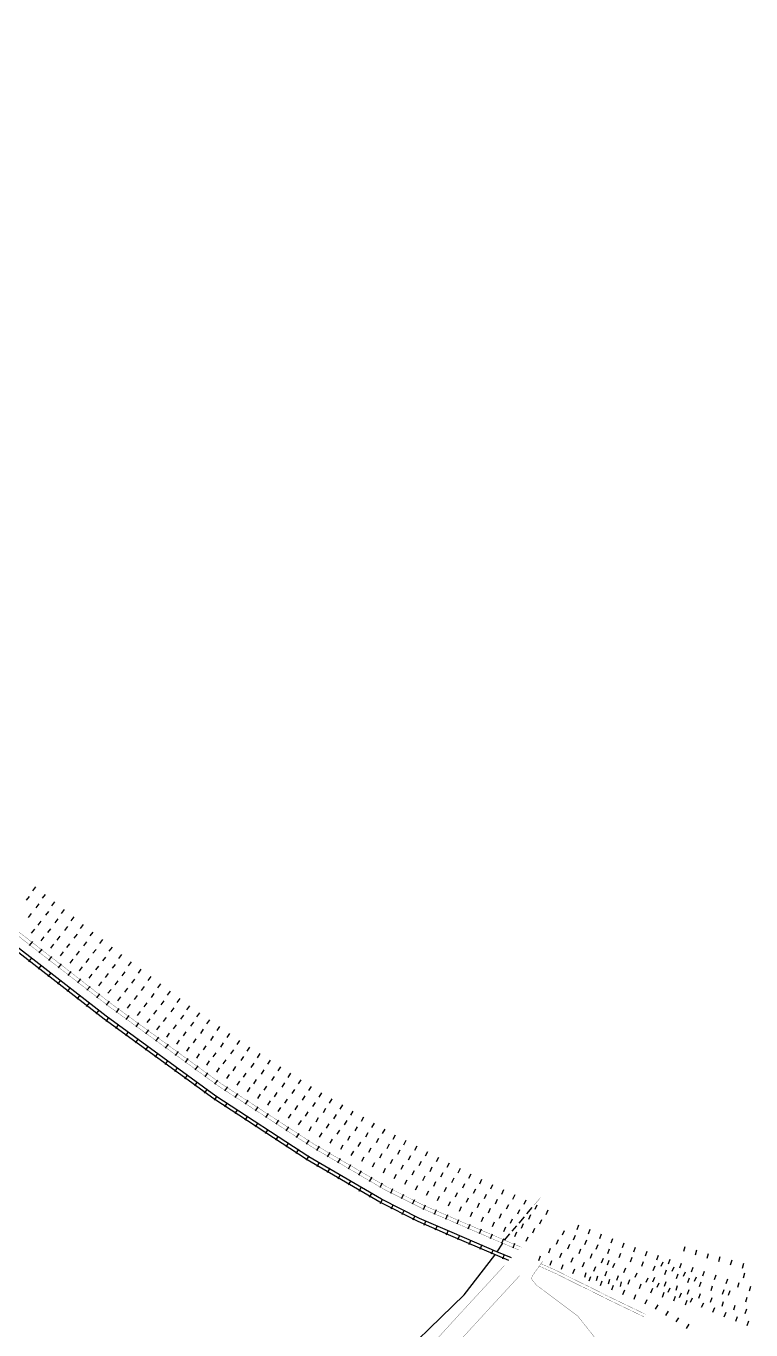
# Model space of a CAD drawing. Header units: metres. Extents: x 375792 to 378704, y 2469502 to 2471712.
# Drawn here: x 378405 to 378703, y 2470453 to 2470988 of the extents above; entities that cross this region are included whole.
import ezdxf

# ---------------------------------------------------------------- set-up
doc = ezdxf.new("R2010")
doc.units = ezdxf.units.M
doc.header["$MEASUREMENT"] = 0
doc.layers.add('DLSS', color=1, linetype='Continuous')

msp = doc.modelspace()

# ---------------------------------------------------------------- linework, layer by layer
at = {"layer": 'DLSS', "linetype": 'Continuous', "flags": 128}
for points, elevation in [([(377959.03, 2470986.89, 0.00000202, 0.00000202, 0), (377977.95, 2470972.44, 0.00000201, 0.00000201, 0), (378002.2, 2470953.49, 0.00000201, 0.00000201, 0), (378025.7, 2470934.93, 0.00000201, 0.00000201, 0), (378048.19, 2470917.22, 0.00000201, 0.00000201, 0), (378065.53, 2470903.5, 0.00000201, 0.00000201, 0), (378080.98, 2470891.2, 0.00000201, 0.00000201, 0), (378106.6, 2470871.1, 0.00000201, 0.00000201, 0), (378135.53, 2470848.31, 0.00000201, 0.00000201, 0), (378167.22, 2470823.37, 0.00000201, 0.00000201, 0), (378199.67, 2470797.59, 0.00000201, 0.00000201, 0), (378257.62, 2470751.9, 0.00000201, 0.00000201, 0), (378302.64, 2470716.45, 0.00000201, 0.00000201, 0), (378359.26, 2470671.98, 0.00000201, 0.00000201, 0), (378382.91, 2470653.27, 0.00000201, 0.00000201, 0), (378407.16, 2470634.22, 0.00000201, 0.00000201, 0), (378443.02, 2470605.95, 0.00000201, 0.00000201, 0), (378472.38, 2470583.85, 0.00000201, 0.00000201, 0), (378494.01, 2470568.93, 0.00000201, 0.00000201, 0), (378526.69, 2470548.07, 0.00000201, 0.00000201, 0), (378556.13, 2470531.28, 0.00000201, 0.00000201, 0), (378590.92, 2470513.31, 0.00000201, 0.00000201, 0), (378619.96, 2470499.89, 0.00000201, 0.00000201, 0), (378620.72, 2470499.57, 0.00000201, 0.00000201, 0)], 18.29), ([(377959.76, 2470988.14, 0.00000202, 0.00000202, 0), (377978.83, 2470973.57, 0.00000201, 0.00000201, 0), (378003.09, 2470954.62, 0.00000201, 0.00000201, 0), (378026.59, 2470936.05, 0.00000201, 0.00000201, 0), (378049.08, 2470918.34, 0.00000201, 0.00000201, 0), (378066.43, 2470904.62, 0.00000201, 0.00000201, 0), (378081.87, 2470892.32, 0.00000201, 0.00000201, 0), (378107.48, 2470872.23, 0.00000201, 0.00000201, 0), (378136.42, 2470849.44, 0.00000201, 0.00000201, 0), (378168.11, 2470824.49, 0.00000201, 0.00000201, 0), (378200.56, 2470798.71, 0.00000201, 0.00000201, 0), (378258.51, 2470753.03, 0.00000201, 0.00000201, 0), (378303.52, 2470717.57, 0.00000201, 0.00000201, 0), (378360.14, 2470673.11, 0.00000201, 0.00000201, 0), (378383.79, 2470654.39, 0.00000201, 0.00000201, 0), (378408.05, 2470635.35, 0.00000201, 0.00000201, 0), (378443.9, 2470607.09, 0.00000201, 0.00000201, 0), (378473.22, 2470585.01, 0.00000201, 0.00000201, 0), (378494.81, 2470570.13, 0.00000201, 0.00000201, 0), (378527.44, 2470549.3, 0.00000201, 0.00000201, 0), (378556.81, 2470532.55, 0.00000201, 0.00000201, 0), (378591.55, 2470514.59, 0.00000201, 0.00000201, 0), (378620.54, 2470501.2, 0.00000201, 0.00000201, 0), (378621.77, 2470500.68, 0.00000201, 0.00000201, 0)], 18.29), ([(377948.8, 2470970.39, 0.1, 0.1, 0), (377960.21, 2470961.37, 0.1, 0.1, 0), (378062.92, 2470880.6, 0.1, 0.1, 0), (378123.87, 2470832.67, 0.1, 0.1, 0), (378160.07, 2470804.09, 0.1, 0.1, 0), (378233.76, 2470745.88, 0.1, 0.1, 0), (378255.63, 2470728.73, 0.1, 0.1, 0), (378331.81, 2470669.36, 0.1, 0.1, 0), (378350.98, 2470654.35, 0.1, 0.1, 0), (378439.58, 2470585.55, 0.1, 0.1, 0), (378484.59, 2470552.83, 0.1, 0.1, 0), (378522.82, 2470527.91, 0.1, 0.1, 0), (378552.56, 2470510.45, 0.1, 0.1, 0), (378568.22, 2470502.6, 0.1, 0.1, 0), (378581.59, 2470496.81, 0.1, 0.1, 0), (378599.99, 2470488.9, 0.1, 0.1, 0), (378606.2, 2470486.28, 0.1, 0.1, 0), (378607.74, 2470485.66, 0.1, 0.1, 0)], 12.28), ([(377949.57, 2470971.62, 0.1, 0.1, 0), (377961.1, 2470962.5, 0.1, 0.1, 0), (378063.81, 2470881.73, 0.1, 0.1, 0), (378124.76, 2470833.8, 0.1, 0.1, 0), (378160.96, 2470805.22, 0.1, 0.1, 0), (378234.65, 2470747.01, 0.1, 0.1, 0), (378256.52, 2470729.86, 0.1, 0.1, 0), (378332.69, 2470670.49, 0.1, 0.1, 0), (378351.86, 2470655.49, 0.1, 0.1, 0), (378440.44, 2470586.7, 0.1, 0.1, 0), (378485.4, 2470554.01, 0.1, 0.1, 0), (378523.57, 2470529.13, 0.1, 0.1, 0), (378553.24, 2470511.72, 0.1, 0.1, 0), (378568.83, 2470503.9, 0.1, 0.1, 0), (378582.16, 2470498.13, 0.1, 0.1, 0), (378600.55, 2470490.22, 0.1, 0.1, 0), (378606.74, 2470487.61, 0.1, 0.1, 0), (378608.79, 2470486.78, 0.1, 0.1, 0)], 12.62), ([(378401.49, 2470632.79, 0.00000201, 0.00000201, 0), (378420.91, 2470617.44, 0.00000201, 0.00000201, 0), (378437.37, 2470604.23, 0.00000201, 0.00000201, 0), (378455.2, 2470590.73, 0.00000201, 0.00000201, 0), (378479.75, 2470572.96, 0.00000201, 0.00000201, 0), (378501.51, 2470558.48, 0.00000201, 0.00000201, 0), (378524.94, 2470543.67, 0.00000201, 0.00000201, 0), (378545.95, 2470531.65, 0.00000201, 0.00000201, 0), (378570.48, 2470518.43, 0.00000201, 0.00000201, 0), (378592.4, 2470507.42, 0.00000201, 0.00000201, 0), (378611.45, 2470498.61, 0.00000201, 0.00000201, 0), (378617.41, 2470496.02, 0.00000201, 0.00000201, 0)], 11.64), ([(378402.38, 2470633.92, 0.00000201, 0.00000201, 0), (378421.8, 2470618.57, 0.00000201, 0.00000201, 0), (378438.26, 2470605.36, 0.00000201, 0.00000201, 0), (378456.05, 2470591.88, 0.00000201, 0.00000201, 0), (378480.56, 2470574.14, 0.00000201, 0.00000201, 0), (378502.29, 2470559.69, 0.00000201, 0.00000201, 0), (378525.68, 2470544.9, 0.00000201, 0.00000201, 0), (378546.65, 2470532.9, 0.00000201, 0.00000201, 0), (378571.15, 2470519.71, 0.00000201, 0.00000201, 0), (378593.03, 2470508.71, 0.00000201, 0.00000201, 0), (378612.04, 2470499.92, 0.00000201, 0.00000201, 0), (378618.45, 2470497.13, 0.00000201, 0.00000201, 0)], 11.64), ([(378401.95, 2470627.76, 0.00000201, 0.00000201, 0), (378423.3, 2470610.97, 0.00000201, 0.00000201, 0), (378444.11, 2470594.89, 0.00000201, 0.00000201, 0), (378464.25, 2470579.71, 0.00000201, 0.00000201, 0), (378490.37, 2470561.29, 0.00000201, 0.00000201, 0), (378518.25, 2470543.67, 0.00000201, 0.00000201, 0), (378545.73, 2470527.78, 0.00000201, 0.00000201, 0), (378577.55, 2470511.15, 0.00000201, 0.00000201, 0), (378606.25, 2470497.36, 0.00000201, 0.00000201, 0), (378615.18, 2470493.63, 0.00000201, 0.00000201, 0)], 11.56), ([(378396.91, 2470624.38, 0.00000201, 0.00000201, 0), (378414.04, 2470611.04, 0.00000201, 0.00000201, 0), (378425.88, 2470601.78, 0.00000201, 0.00000201, 0), (378444.81, 2470586.92, 0.00000201, 0.00000201, 0), (378462.22, 2470574.01, 0.00000201, 0.00000201, 0), (378484.11, 2470558.69, 0.00000201, 0.00000201, 0), (378519.87, 2470535.69, 0.00000201, 0.00000201, 0), (378544.57, 2470521.49, 0.00000201, 0.00000201, 0), (378567.79, 2470509.21, 0.00000201, 0.00000201, 0), (378590.14, 2470498.46, 0.00000201, 0.00000201, 0), (378611.03, 2470489.19, 0.00000201, 0.00000201, 0)], 11.5), ([(378397.79, 2470625.51, 0.00000201, 0.00000201, 0), (378414.92, 2470612.17, 0.00000201, 0.00000201, 0), (378426.77, 2470602.91, 0.00000201, 0.00000201, 0), (378445.68, 2470588.06, 0.00000201, 0.00000201, 0), (378463.06, 2470575.17, 0.00000201, 0.00000201, 0), (378484.91, 2470559.88, 0.00000201, 0.00000201, 0), (378520.62, 2470536.91, 0.00000201, 0.00000201, 0), (378545.26, 2470522.74, 0.00000201, 0.00000201, 0), (378568.44, 2470510.49, 0.00000201, 0.00000201, 0), (378590.75, 2470499.77, 0.00000201, 0.00000201, 0), (378612.07, 2470490.3, 0.00000201, 0.00000201, 0)], 11.5), ([(378401.07, 2470626.63, 0.00000201, 0.00000201, 0), (378422.42, 2470609.84, 0.00000201, 0.00000201, 0), (378443.24, 2470593.75, 0.00000201, 0.00000201, 0), (378463.41, 2470578.55, 0.00000201, 0.00000201, 0), (378489.57, 2470560.1, 0.00000201, 0.00000201, 0), (378517.51, 2470542.44, 0.00000201, 0.00000201, 0), (378545.04, 2470526.52, 0.00000201, 0.00000201, 0), (378576.91, 2470509.87, 0.00000201, 0.00000201, 0), (378605.66, 2470496.05, 0.00000201, 0.00000201, 0), (378614.14, 2470492.51, 0.00000201, 0.00000201, 0)], 11.56), ([(378614.13, 2470504.16, 0.1, 0.1, 0), (378616.6, 2470507.11, 0.1, 0.1, 0)], 10.95), ([(378654.71, 2470471.14, 0.00000201, 0.00000201, 0), (378645.27, 2470473.34, 0.000002, 0.000002, 0), (378631.48, 2470477.25, 0.000002, 0.000002, 0), (378620.32, 2470481.39, 0.000002, 0.000002, 0), (378615.69, 2470483.3, 0.000002, 0.000002, 0)], 10.82), ([(378692.47, 2470458.37, 0.00000201, 0.00000201, 0), (378665.82, 2470466.94, 0.000002, 0.000002, 0), (378657.58, 2470470.1, 0.000002, 0.000002, 0), (378644.4, 2470474.88, 0.000002, 0.000002, 0), (378633.57, 2470479.2, 0.000002, 0.000002, 0), (378617.9, 2470485.67, 0.000002, 0.000002, 0)], 10.82), ([(378681.44, 2470463.06, 0.00000201, 0.00000201, 0), (378666.31, 2470468.29, 0.000002, 0.000002, 0), (378658.08, 2470471.44, 0.000002, 0.000002, 0), (378644.91, 2470476.22, 0.000002, 0.000002, 0), (378634.11, 2470480.53, 0.000002, 0.000002, 0), (378618.95, 2470486.8, 0.000002, 0.000002, 0)], 10.82), ([(378678.7, 2470473.61, 0.000002, 0.000002, 0), (378657.23, 2470484.4, 0.00000201, 0.00000201, 0)], 9.67), ([(378650.68, 2470414.09, 0.1, 0.1, 0), (378639.56, 2470434.52, 0.1, 0.1, 0), (378639.03, 2470449.55, 0.1, 0.1, 0), (378631.94, 2470458.5, 0.1, 0.1, 0), (378618.46, 2470468.6, 0.1, 0.1, 0), (378614.92, 2470471.2, 0.1, 0.1, 0), (378612.89, 2470473.81, 0.1, 0.1, 0), (378613.4, 2470475.15, 0.1, 0.1, 0), (378617.56, 2470481.05, 0.1, 0.1, 0)], 39.88), ([(378663.18, 2470467.95, 0.00000201, 0.00000201, 0), (378644.91, 2470471.95, 0.000002, 0.000002, 0), (378631.04, 2470475.88, 0.000002, 0.000002, 0), (378619.8, 2470480.05, 0.000002, 0.000002, 0), (378614.64, 2470482.18, 0.000002, 0.000002, 0)], 10.82), ([(378699.06, 2470466.78, 0.00000201, 0.00000201, 0), (378679.27, 2470474.93, 0.000002, 0.000002, 0), (378662.34, 2470482.61, 0.00000201, 0.00000201, 0)], 9.67)]:
    msp.add_lwpolyline(points, format="xyseb", dxfattribs=dict(at, elevation=elevation))
for points in [[(378603.68, 2470481.28), (378598.16, 2470483.6), (378579.76, 2470491.51), (378566.35, 2470497.32), (378550.61, 2470505.21), (378520.8, 2470522.71), (378482.51, 2470547.66), (378437.45, 2470580.42), (378348.83, 2470649.24), (378329.67, 2470664.24), (378253.49, 2470723.62), (378231.61, 2470740.77), (378157.92, 2470798.99), (378121.72, 2470827.57), (378060.77, 2470875.49), (377958.06, 2470956.26), (377945.96, 2470965.84)], [(378604.71, 2470482.4), (378598.72, 2470484.92), (378580.33, 2470492.83), (378566.96, 2470498.62), (378551.3, 2470506.47), (378521.56, 2470523.93), (378483.33, 2470548.85), (378438.32, 2470581.57), (378349.72, 2470650.37), (378330.55, 2470665.38), (378254.37, 2470724.75), (378232.5, 2470741.9), (378158.81, 2470800.11), (378122.61, 2470828.69), (378061.66, 2470876.62), (377958.95, 2470957.39), (377946.72, 2470967.06)], [(378408.01, 2470612.26), (378406.76, 2470610.66)], [(378411.96, 2470609.2), (378410.71, 2470607.59)], [(378415.91, 2470606.13), (378414.66, 2470604.52)], [(378406.6, 2470604), (378407.85, 2470605.6)], [(378410.55, 2470600.93), (378411.8, 2470602.54)], [(378419.85, 2470603.06), (378418.61, 2470601.46)], [(378414.5, 2470597.86), (378415.75, 2470599.47)], [(378418.45, 2470594.8), (378419.7, 2470596.4)], [(378423.8, 2470600), (378422.56, 2470598.39)], [(378427.75, 2470596.93), (378426.5, 2470595.32)], [(378422.4, 2470591.73), (378423.65, 2470593.34)], [(378426.35, 2470588.66), (378427.6, 2470590.27)], [(378431.7, 2470593.86), (378430.45, 2470592.25)], [(378435.65, 2470590.8), (378434.4, 2470589.19)], [(378430.3, 2470585.6), (378431.55, 2470587.2)], [(378439.6, 2470587.73), (378438.35, 2470586.12)], [(378443.57, 2470584.79), (378442.38, 2470583.14)], [(378434.25, 2470582.53), (378435.5, 2470584.14)], [(378438.26, 2470579.46), (378439.46, 2470581.11)], [(378447.62, 2470581.85), (378446.42, 2470580.2)], [(378442.31, 2470576.52), (378443.5, 2470578.17)], [(378446.35, 2470573.58), (378447.55, 2470575.23)], [(378451.66, 2470578.91), (378450.47, 2470577.26)], [(378455.71, 2470575.97), (378454.51, 2470574.32)], [(378450.4, 2470570.64), (378451.59, 2470572.29)], [(378454.44, 2470567.7), (378455.64, 2470569.35)], [(378459.75, 2470573.03), (378458.56, 2470571.38)], [(378463.8, 2470570.09), (378462.6, 2470568.44)], [(378458.48, 2470564.76), (378459.68, 2470566.41)], [(378462.53, 2470561.82), (378463.73, 2470563.47)], [(378467.84, 2470567.15), (378466.64, 2470565.5)], [(378471.88, 2470564.21), (378470.69, 2470562.56)], [(378466.57, 2470558.88), (378467.77, 2470560.53)], [(378475.93, 2470561.27), (378474.73, 2470559.62)], [(378479.97, 2470558.33), (378478.78, 2470556.68)], [(378470.62, 2470555.94), (378471.81, 2470557.59)], [(378474.66, 2470553), (378475.86, 2470554.65)], [(378484.02, 2470555.39), (378482.82, 2470553.74)], [(378488.08, 2470552.63), (378486.97, 2470550.92)], [(378478.71, 2470550.06), (378479.9, 2470551.71)], [(378482.84, 2470547.09), (378483.95, 2470548.8)], [(378492.27, 2470549.9), (378491.15, 2470548.19)], [(378496.45, 2470547.16), (378495.34, 2470545.46)], [(378487.03, 2470544.36), (378488.14, 2470546.07)], [(378491.22, 2470541.63), (378492.33, 2470543.34)], [(378500.64, 2470544.43), (378499.53, 2470542.73)], [(378504.83, 2470541.7), (378503.72, 2470540)], [(378495.41, 2470538.9), (378496.52, 2470540.61)], [(378499.59, 2470536.17), (378500.71, 2470537.88)], [(378509.02, 2470538.97), (378507.91, 2470537.27)], [(378503.78, 2470533.44), (378504.89, 2470535.15)], [(378507.97, 2470530.71), (378509.08, 2470532.42)], [(378513.21, 2470536.24), (378512.1, 2470534.54)], [(378517.4, 2470533.51), (378516.29, 2470531.81)], [(378512.16, 2470527.98), (378513.27, 2470529.69)], [(378516.35, 2470525.25), (378517.46, 2470526.96)], [(378521.59, 2470530.78), (378520.48, 2470529.08)], [(378525.77, 2470528.19), (378524.74, 2470526.44)], [(378530.08, 2470525.66), (378529.05, 2470523.91)], [(378520.54, 2470522.52), (378521.65, 2470524.23)], [(378524.92, 2470519.94), (378525.95, 2470521.7)], [(378534.39, 2470523.13), (378533.36, 2470521.38)], [(378538.7, 2470520.6), (378537.67, 2470518.84)], [(378529.23, 2470517.41), (378530.26, 2470519.17)], [(378533.54, 2470514.88), (378534.57, 2470516.64)], [(378543.01, 2470518.07), (378541.98, 2470516.31)], [(378547.33, 2470515.54), (378546.3, 2470513.78)], [(378537.85, 2470512.35), (378538.88, 2470514.11)], [(378542.17, 2470509.82), (378543.2, 2470511.58)], [(378551.64, 2470513.01), (378550.61, 2470511.25)], [(378555.94, 2470510.7), (378555.03, 2470508.88)], [(378546.48, 2470507.29), (378547.51, 2470509.04)], [(378550.9, 2470504.73), (378551.82, 2470506.55)], [(378555.37, 2470502.49), (378556.29, 2470504.31)], [(378560.41, 2470508.46), (378559.5, 2470506.64)], [(378564.88, 2470506.22), (378563.97, 2470504.4)], [(378559.84, 2470500.25), (378560.75, 2470502.07)], [(378564.31, 2470498), (378565.22, 2470499.82)], [(378569.27, 2470504.04), (378568.46, 2470502.17)], [(378573.86, 2470502.05), (378573.05, 2470500.18)], [(378578.45, 2470500.06), (378577.64, 2470498.19)], [(378568.94, 2470495.87), (378569.75, 2470497.74)], [(378573.53, 2470493.88), (378574.34, 2470495.75)], [(378578.11, 2470491.89), (378578.92, 2470493.76)], [(378583.03, 2470498.08), (378582.23, 2470496.21)], [(378587.63, 2470496.1), (378586.82, 2470494.23)], [(378592.22, 2470494.13), (378591.42, 2470492.26)], [(378625.64, 2470491.81), (378626.43, 2470493.68)], [(378631.68, 2470494.1), (378632.44, 2470495.99)], [(378636.32, 2470492.24), (378637.08, 2470494.13)], [(378582.71, 2470489.91), (378583.51, 2470491.78)], [(378587.3, 2470487.94), (378588.11, 2470489.81)], [(378596.81, 2470492.15), (378596.01, 2470490.28)], [(378598.82, 2470484.88), (378601.12, 2470488.42)], [(378601.4, 2470490.19), (378600.61, 2470488.32)], [(378606.01, 2470488.25), (378605.22, 2470486.37)], [(378623.24, 2470488), (378624.01, 2470489.89)], [(378630.24, 2470489.86), (378631.04, 2470491.73)], [(378634.85, 2470487.9), (378635.64, 2470489.78)], [(378640.96, 2470490.38), (378641.72, 2470492.27)], [(378645.6, 2470488.52), (378646.36, 2470490.41)], [(378650.24, 2470486.66), (378651, 2470488.55)], [(378552.08, 2470434.94), (378585.28, 2470467.24), (378597.89, 2470483.44), (378598.03, 2470483.66)], [(378591.9, 2470485.97), (378592.7, 2470487.84)], [(378596.49, 2470483.99), (378597.3, 2470485.86)], [(378601.11, 2470482.03), (378601.9, 2470483.91)], [(378615.89, 2470481.34), (378616.67, 2470483.22)], [(378620, 2470484.48), (378620.78, 2470486.36)], [(378624.63, 2470482.57), (378625.4, 2470484.45)], [(378627.87, 2470486.11), (378628.64, 2470488)], [(378632.49, 2470484.22), (378633.26, 2470486.1)], [(378637.12, 2470482.33), (378637.89, 2470484.21)], [(378639.55, 2470485.99), (378640.26, 2470487.9)], [(378644.23, 2470484.24), (378644.94, 2470486.14)], [(378648.91, 2470482.49), (378649.62, 2470484.39)], [(378654.99, 2470484.86), (378655.66, 2470486.78)], [(378659.71, 2470483.21), (378660.38, 2470485.13)], [(378664.43, 2470481.56), (378665.1, 2470483.48)], [(378675.46, 2470485.16), (378676.06, 2470487.1)], [(378680.24, 2470483.69), (378680.84, 2470485.63)], [(378685.09, 2470482.29), (378685.64, 2470484.25)], [(378689.9, 2470480.94), (378690.45, 2470482.9)], [(378620.58, 2470479.44), (378621.29, 2470481.35)], [(378625.27, 2470477.7), (378625.98, 2470479.61)], [(378629.25, 2470480.66), (378630.02, 2470482.54)], [(378629.96, 2470475.96), (378630.67, 2470477.87)], [(378633.89, 2470478.74), (378634.64, 2470480.64)], [(378638.53, 2470476.9), (378639.29, 2470478.79)], [(378641.69, 2470480.39), (378642.5, 2470482.26)], [(378644.08, 2470479.49), (378644.78, 2470481.4)], [(378646.28, 2470478.4), (378647.09, 2470480.26)], [(378650.86, 2470476.41), (378651.67, 2470478.27)], [(378653.59, 2470480.73), (378654.31, 2470482.64)], [(378658.28, 2470478.98), (378658.99, 2470480.89)], [(378662.96, 2470477.23), (378663.67, 2470479.13)], [(378666.17, 2470478.96), (378667.01, 2470480.82)], [(378667.72, 2470475.56), (378668.39, 2470477.49)], [(378669.15, 2470479.9), (378669.82, 2470481.83)], [(378670.72, 2470476.9), (378671.56, 2470478.75)], [(378673.88, 2470478.27), (378674.55, 2470480.19)], [(378678.61, 2470476.64), (378679.27, 2470478.57)], [(378694.71, 2470479.58), (378695.26, 2470481.54)], [(378699.6, 2470478.23), (378700.07, 2470480.21)], [(378634.88, 2470474.48), (378635.43, 2470476.44)], [(378636.55, 2470472.91), (378637.28, 2470474.81)], [(378639.69, 2470473.12), (378640.24, 2470475.08)], [(378641.21, 2470471.1), (378641.94, 2470473)], [(378643.18, 2470475.05), (378643.93, 2470476.94)], [(378644.5, 2470471.76), (378645.05, 2470473.71)], [(378647.92, 2470473.29), (378648.61, 2470475.2)], [(378649.44, 2470470.59), (378649.91, 2470472.57)], [(378652.62, 2470471.58), (378653.31, 2470473.49)], [(378655.45, 2470474.41), (378656.26, 2470476.28)], [(378659.99, 2470472.4), (378660.83, 2470474.25)], [(378662.82, 2470472.54), (378663.53, 2470474.44)], [(378664.54, 2470470.33), (378665.39, 2470472.18)], [(378667.55, 2470470.82), (378668.23, 2470472.74)], [(378672.44, 2470473.92), (378673.11, 2470475.84)], [(378675.28, 2470474.83), (378676.12, 2470476.69)], [(378677.16, 2470472.27), (378677.83, 2470474.19)], [(378679.91, 2470472.79), (378680.68, 2470474.67)], [(378681.91, 2470470.62), (378682.55, 2470472.55)], [(378683.34, 2470475.01), (378684, 2470476.94)], [(378688.12, 2470473.45), (378688.75, 2470475.39)], [(378692.88, 2470471.91), (378693.51, 2470473.85)], [(378697.64, 2470470.38), (378698.26, 2470472.32)], [(378699.99, 2470474.25), (378700.48, 2470476.22)], [(378645.87, 2470469.3), (378646.6, 2470471.19)], [(378650.44, 2470467.41), (378651.24, 2470469.29)], [(378655.04, 2470465.45), (378655.84, 2470467.32)], [(378657.32, 2470469.87), (378658.01, 2470471.78)], [(378661.96, 2470468.1), (378662.69, 2470470)], [(378666.69, 2470466.32), (378667.36, 2470468.25)], [(378669.1, 2470468.26), (378669.94, 2470470.11)], [(378672.27, 2470469.15), (378672.94, 2470471.07)], [(378673.66, 2470466.19), (378674.49, 2470468.05)], [(378676.98, 2470467.49), (378677.66, 2470469.41)], [(378681.69, 2470465.82), (378682.37, 2470467.74)], [(378686.65, 2470469.05), (378687.29, 2470470.98)], [(378691.4, 2470467.48), (378692.04, 2470469.41)], [(378693.78, 2470467.08), (378694.55, 2470468.96)], [(378702.41, 2470468.85), (378703.03, 2470470.79)], [(378659.64, 2470463.49), (378660.43, 2470465.36)], [(378663.87, 2470461.39), (378664.94, 2470463.12)], [(378671.42, 2470464.69), (378672.08, 2470466.61)], [(378676.14, 2470463.06), (378676.81, 2470464.98)], [(378678.23, 2470464.16), (378679.06, 2470466.02)], [(378682.8, 2470462.13), (378683.63, 2470463.99)], [(378686.41, 2470464.16), (378687.09, 2470466.07)], [(378687.43, 2470460.15), (378688.22, 2470462.03)], [(378691.21, 2470462.56), (378691.82, 2470464.5)], [(378695.97, 2470461.05), (378696.59, 2470462.99)], [(378700.73, 2470459.53), (378701.35, 2470461.47)], [(378700.9, 2470464.34), (378701.54, 2470466.28)], [(378668.12, 2470458.76), (378669.19, 2470460.49)], [(378672.35, 2470456.12), (378673.43, 2470457.84)], [(378692.05, 2470458.22), (378692.83, 2470460.1)], [(378696.79, 2470456.34), (378697.46, 2470458.26)], [(378701.51, 2470454.68), (378702.18, 2470456.6)], [(378676.59, 2470453.46), (378677.67, 2470455.19)]]:
    msp.add_lwpolyline(points, dxfattribs=at)
for points, elevation in [([(378409.31, 2470634.74), (378408.05, 2470633.14)], 10.39), ([(378406.77, 2470630.83), (378405.5, 2470629.24)], 10.33), ([(378410.69, 2470627.73), (378409.43, 2470626.14)], 10.34), ([(378413.24, 2470631.64), (378411.98, 2470630.05)], 10.38), ([(378417.16, 2470628.55), (378415.9, 2470626.95)], 10.38), ([(378407.56, 2470623.73), (378406.31, 2470622.13)], 10.25), ([(378414.61, 2470624.63), (378413.35, 2470623.04)], 10.34), ([(378421.09, 2470625.45), (378419.83, 2470623.85)], 10.38), ([(378425.02, 2470622.36), (378423.76, 2470620.76)], 10.38), ([(378408.83, 2470617.3), (378407.58, 2470615.7)], 10.34), ([(378411.49, 2470620.63), (378410.24, 2470619.03)], 10.27), ([(378415.42, 2470617.54), (378414.17, 2470615.94)], 10.3), ([(378418.53, 2470621.53), (378417.27, 2470619.94)], 10.34), ([(378422.46, 2470618.42), (378421.19, 2470616.83)], 10.34), ([(378428.94, 2470619.26), (378427.68, 2470617.66)], 10.37), ([(378412.77, 2470614.23), (378411.52, 2470612.62)], 10.35), ([(378419.36, 2470614.45), (378418.1, 2470612.85)], 10.32), ([(378423.29, 2470611.36), (378422.03, 2470609.76)], 10.34), ([(378426.36, 2470615.29), (378425.09, 2470613.7)], 10.34), ([(378430.26, 2470612.16), (378428.99, 2470610.57)], 10.33), ([(378432.87, 2470616.17), (378431.61, 2470614.57)], 10.37), ([(378436.79, 2470613.07), (378435.53, 2470611.47)], 10.37), ([(378416.72, 2470611.15), (378415.46, 2470609.55)], 10.37), ([(378420.66, 2470608.07), (378419.4, 2470606.47)], 10.37), ([(378427.23, 2470608.31), (378425.99, 2470606.7)], 10.34), ([(378434.16, 2470609.03), (378432.89, 2470607.44)], 10.33), ([(378440.72, 2470609.97), (378439.46, 2470608.38)], 10.36), ([(378444.63, 2470606.92), (378443.4, 2470605.29)], 10.36), ([(378424.59, 2470604.99), (378423.34, 2470603.39)], 10.38), ([(378428.53, 2470601.91), (378427.28, 2470600.31)], 10.38), ([(378431.19, 2470605.26), (378429.94, 2470603.65)], 10.34), ([(378435.14, 2470602.2), (378433.9, 2470600.59)], 10.33), ([(378438.06, 2470605.9), (378436.79, 2470604.31)], 10.32), ([(378442, 2470602.9), (378440.77, 2470601.28)], 10.33), ([(378448.62, 2470603.91), (378447.4, 2470602.28)], 10.37), ([(378452.62, 2470600.9), (378451.39, 2470599.27)], 10.38), ([(378432.47, 2470598.82), (378431.21, 2470597.22)], 10.38), ([(378436.4, 2470595.73), (378435.14, 2470594.13)], 10.38), ([(378439.1, 2470599.14), (378437.86, 2470597.53)], 10.33), ([(378443.06, 2470596.09), (378441.81, 2470594.48)], 10.33), ([(378445.99, 2470599.88), (378444.76, 2470598.26)], 10.35), ([(378449.97, 2470596.86), (378448.74, 2470595.24)], 10.36), ([(378456.61, 2470597.89), (378455.39, 2470596.27)], 10.39), ([(378440.33, 2470592.64), (378439.07, 2470591.04)], 10.38), ([(378447.02, 2470593.07), (378445.8, 2470591.45)], 10.33), ([(378451.01, 2470590.06), (378449.79, 2470588.44)], 10.34), ([(378453.96, 2470593.85), (378452.73, 2470592.22)], 10.38), ([(378457.94, 2470590.89), (378456.75, 2470589.24)], 10.38), ([(378460.6, 2470594.89), (378459.38, 2470593.26)], 10.4), ([(378464.6, 2470591.88), (378463.37, 2470590.25)], 10.41), ([(378444.26, 2470589.56), (378443.01, 2470587.95)], 10.37), ([(378448.21, 2470586.56), (378447, 2470584.93)], 10.38), ([(378455.01, 2470587.05), (378453.78, 2470585.43)], 10.35), ([(378461.99, 2470587.95), (378460.8, 2470586.31)], 10.38), ([(378466.04, 2470585.02), (378464.85, 2470583.37)], 10.38), ([(378468.59, 2470588.87), (378467.37, 2470587.25)], 10.42), ([(378472.59, 2470585.86), (378471.36, 2470584.24)], 10.43), ([(378452.22, 2470583.58), (378451.01, 2470581.95)], 10.38), ([(378456.24, 2470580.6), (378455.03, 2470578.97)], 10.39), ([(378459, 2470584.04), (378457.77, 2470582.42)], 10.36), ([(378462.99, 2470581.03), (378461.77, 2470579.41)], 10.36), ([(378470.09, 2470582.09), (378468.9, 2470580.44)], 10.38), ([(378474.14, 2470579.16), (378472.95, 2470577.51)], 10.38), ([(378476.62, 2470583.03), (378475.46, 2470581.36)], 10.43), ([(378480.74, 2470580.19), (378479.58, 2470578.52)], 10.42), ([(378460.26, 2470577.63), (378459.04, 2470575.99)], 10.4), ([(378464.25, 2470574.7), (378463.09, 2470573.04)], 10.4), ([(378467, 2470578.14), (378465.83, 2470576.47)], 10.37), ([(378471.09, 2470575.26), (378469.91, 2470573.59)], 10.37), ([(378478.19, 2470576.23), (378477, 2470574.58)], 10.38), ([(378484.85, 2470577.36), (378483.7, 2470575.68)], 10.42), ([(378488.97, 2470574.52), (378487.81, 2470572.84)], 10.41), ([(378468.35, 2470571.84), (378467.18, 2470570.17)], 10.39), ([(378472.45, 2470568.97), (378471.28, 2470567.3)], 10.38), ([(378475.17, 2470572.38), (378474, 2470570.71)], 10.37), ([(378479.26, 2470569.5), (378478.09, 2470567.83)], 10.36), ([(378482.23, 2470573.4), (378481.1, 2470571.7)], 10.38), ([(378486.39, 2470570.63), (378485.26, 2470568.93)], 10.39), ([(378493.09, 2470571.68), (378491.93, 2470570.01)], 10.41), ([(378497.2, 2470568.96), (378496.11, 2470567.24)], 10.4), ([(378476.54, 2470566.1), (378475.38, 2470564.44)], 10.37), ([(378480.64, 2470563.24), (378479.47, 2470561.57)], 10.36), ([(378483.35, 2470566.61), (378482.17, 2470564.95)], 10.36), ([(378487.43, 2470563.73), (378486.26, 2470562.07)], 10.36), ([(378490.55, 2470567.86), (378489.43, 2470566.16)], 10.4), ([(378494.72, 2470565.09), (378493.59, 2470563.39)], 10.41), ([(378501.42, 2470566.27), (378500.32, 2470564.55)], 10.4), ([(378505.63, 2470563.58), (378504.54, 2470561.86)], 10.4), ([(378484.74, 2470560.37), (378483.57, 2470558.7)], 10.35), ([(378491.48, 2470560.95), (378490.39, 2470559.23)], 10.36), ([(378495.7, 2470558.28), (378494.62, 2470556.56)], 10.36), ([(378498.88, 2470562.32), (378497.75, 2470560.62)], 10.42), ([(378503.02, 2470559.58), (378501.93, 2470557.86)], 10.42), ([(378509.85, 2470560.88), (378508.75, 2470559.17)], 10.39), ([(378514.06, 2470558.19), (378512.97, 2470556.48)], 10.39), ([(378488.88, 2470557.69), (378487.77, 2470555.98)], 10.35), ([(378493.08, 2470554.98), (378491.98, 2470553.27)], 10.35), ([(378499.93, 2470555.61), (378498.84, 2470553.89)], 10.35), ([(378504.16, 2470552.93), (378503.07, 2470551.21)], 10.34), ([(378507.24, 2470556.91), (378506.16, 2470555.19)], 10.4), ([(378511.47, 2470554.24), (378510.38, 2470552.52)], 10.37), ([(378518.28, 2470555.5), (378517.18, 2470553.79)], 10.39), ([(378522.49, 2470552.81), (378521.4, 2470551.1)], 10.38), ([(378497.29, 2470552.28), (378496.18, 2470550.57)], 10.35), ([(378501.49, 2470549.57), (378500.39, 2470547.86)], 10.35), ([(378508.38, 2470550.26), (378507.3, 2470548.54)], 10.34), ([(378512.61, 2470547.59), (378511.52, 2470545.87)], 10.33), ([(378515.7, 2470551.57), (378514.61, 2470549.85)], 10.35), ([(378519.92, 2470548.89), (378518.83, 2470547.17)], 10.32), ([(378526.71, 2470550.12), (378525.61, 2470548.41)], 10.38), ([(378530.95, 2470547.64), (378529.94, 2470545.88)], 10.37), ([(378505.7, 2470546.87), (378504.59, 2470545.16)], 10.34), ([(378509.9, 2470544.16), (378508.8, 2470542.45)], 10.34), ([(378516.84, 2470544.92), (378515.75, 2470543.2)], 10.32), ([(378521.07, 2470542.39), (378520.05, 2470540.62)], 10.32), ([(378524.15, 2470546.22), (378523.06, 2470544.5)], 10.29), ([(378528.38, 2470543.7), (378527.37, 2470541.94)], 10.29), ([(378535.29, 2470545.17), (378534.28, 2470543.4)], 10.36), ([(378539.63, 2470542.69), (378538.62, 2470540.92)], 10.35), ([(378514.11, 2470541.46), (378513, 2470539.75)], 10.34), ([(378518.31, 2470538.75), (378517.21, 2470537.04)], 10.34), ([(378525.39, 2470539.88), (378524.38, 2470538.12)], 10.33), ([(378529.72, 2470537.38), (378528.71, 2470535.62)], 10.33), ([(378532.72, 2470541.22), (378531.71, 2470539.45)], 10.3), ([(378537.06, 2470538.74), (378536.05, 2470536.97)], 10.31), ([(378543.98, 2470540.21), (378542.97, 2470538.44)], 10.34), ([(378548.32, 2470537.74), (378547.31, 2470535.97)], 10.33), ([(378522.49, 2470536.18), (378521.48, 2470534.41)], 10.34), ([(378526.83, 2470533.69), (378525.82, 2470531.92)], 10.33), ([(378531.16, 2470531.19), (378530.15, 2470529.43)], 10.32), ([(378534.05, 2470534.88), (378533.03, 2470533.12)], 10.34), ([(378538.38, 2470532.38), (378537.36, 2470530.61)], 10.34), ([(378541.4, 2470536.25), (378540.39, 2470534.49)], 10.32), ([(378545.74, 2470533.77), (378544.73, 2470532)], 10.34), ([(378550.08, 2470531.39), (378549.12, 2470529.6)], 10.33), ([(378552.66, 2470535.26), (378551.65, 2470533.49)], 10.32), ([(378556.94, 2470532.82), (378556.01, 2470531.01)], 10.31), ([(378535.5, 2470528.7), (378534.48, 2470526.94)], 10.32), ([(378539.83, 2470526.21), (378538.82, 2470524.45)], 10.31), ([(378542.71, 2470529.87), (378541.69, 2470528.11)], 10.35), ([(378547, 2470527.46), (378546.06, 2470525.65)], 10.35), ([(378554.49, 2470529.02), (378553.52, 2470527.23)], 10.31), ([(378558.89, 2470526.65), (378557.92, 2470524.86)], 10.3), ([(378561.39, 2470530.52), (378560.45, 2470528.71)], 10.3), ([(378565.83, 2470528.23), (378564.89, 2470526.42)], 10.3), ([(378570.27, 2470525.93), (378569.34, 2470524.12)], 10.29), ([(378544.17, 2470523.72), (378543.15, 2470521.95)], 10.3), ([(378548.51, 2470521.37), (378547.56, 2470519.57)], 10.3), ([(378551.43, 2470525.14), (378550.49, 2470523.34)], 10.34), ([(378555.86, 2470522.82), (378554.92, 2470521.02)], 10.32), ([(378560.29, 2470520.51), (378559.35, 2470518.71)], 10.31), ([(378563.29, 2470524.28), (378562.32, 2470522.49)], 10.29), ([(378567.69, 2470521.91), (378566.73, 2470520.12)], 10.27), ([(378574.71, 2470523.63), (378573.78, 2470521.83)], 10.28), ([(378579.15, 2470521.34), (378578.22, 2470519.53)], 10.28), ([(378552.93, 2470519.03), (378551.98, 2470517.23)], 10.29), ([(378557.35, 2470516.69), (378556.4, 2470514.89)], 10.28), ([(378564.73, 2470518.19), (378563.78, 2470516.39)], 10.3), ([(378569.16, 2470515.88), (378568.21, 2470514.07)], 10.29), ([(378572.06, 2470519.58), (378571.15, 2470517.76)], 10.26), ([(378576.53, 2470517.34), (378575.61, 2470515.52)], 10.26), ([(378581, 2470515.09), (378580.08, 2470513.27)], 10.26), ([(378583.6, 2470519.04), (378582.66, 2470517.24)], 10.27), ([(378588.04, 2470516.75), (378587.1, 2470514.94)], 10.26), ([(378561.77, 2470514.35), (378560.82, 2470512.55)], 10.27), ([(378566.19, 2470512.01), (378565.24, 2470510.22)], 10.26), ([(378570.59, 2470509.79), (378569.71, 2470507.95)], 10.26), ([(378573.59, 2470513.56), (378572.65, 2470511.76)], 10.28), ([(378577.97, 2470511.28), (378577.09, 2470509.45)], 10.27), ([(378585.46, 2470512.85), (378584.55, 2470511.03)], 10.26), ([(378589.93, 2470510.6), (378589.02, 2470508.78)], 10.26), ([(378592.43, 2470514.52), (378591.57, 2470512.67)], 10.26), ([(378596.97, 2470512.42), (378596.11, 2470510.58)], 10.26), ([(378601.51, 2470510.33), (378600.65, 2470508.48)], 10.26), ([(378575.1, 2470507.62), (378574.21, 2470505.79)], 10.27), ([(378579.6, 2470505.45), (378578.72, 2470503.62)], 10.28), ([(378582.48, 2470509.12), (378581.6, 2470507.28)], 10.28), ([(378586.99, 2470506.95), (378586.11, 2470505.12)], 10.29), ([(378591.49, 2470504.79), (378590.61, 2470502.95)], 10.3), ([(378594.37, 2470508.42), (378593.51, 2470506.58)], 10.26), ([(378598.91, 2470506.33), (378598.05, 2470504.48)], 10.28), ([(378603.45, 2470504.23), (378602.59, 2470502.38)], 10.31), ([(378606.04, 2470508.23), (378605.19, 2470506.38)], 10.26), ([(378610.58, 2470506.13), (378609.73, 2470504.28)], 10.26), ([(378584.11, 2470503.29), (378583.23, 2470501.45)], 10.29), ([(378588.62, 2470501.12), (378587.73, 2470499.29)], 10.3), ([(378593.11, 2470499.05), (378592.28, 2470497.19)], 10.29), ([(378596, 2470502.62), (378595.12, 2470500.79)], 10.31), ([(378600.51, 2470500.45), (378599.63, 2470498.62)], 10.32), ([(378607.98, 2470502.13), (378607.13, 2470500.28)], 10.33), ([(378607.84, 2470496.7), (378610.02, 2470499.28)], 10.95), ([(378610.97, 2470500.42), (378613.17, 2470503.03)], 10.95), ([(378612.49, 2470500.06), (378611.68, 2470498.19)], 10.35), ([(378615.12, 2470504.03), (378614.27, 2470502.19)], 10.25), ([(378619.66, 2470501.94), (378618.81, 2470500.09)], 10.25), ([(378597.68, 2470497.02), (378596.85, 2470495.16)], 10.28), ([(378602.25, 2470494.99), (378601.42, 2470493.13)], 10.27), ([(378605.01, 2470498.29), (378604.13, 2470496.45)], 10.33), ([(378605.07, 2470493.4), (378606.88, 2470495.54)], 10.95), ([(378609.51, 2470496.32), (378608.73, 2470494.45)], 10.31), ([(378614.12, 2470494.39), (378613.34, 2470492.52)], 10.29), ([(378617.08, 2470498.06), (378616.26, 2470496.19)], 10.3), ([(378601.92, 2470489.65), (378604.11, 2470492.26)], 10.95), ([(378606.81, 2470492.96), (378605.99, 2470491.1)], 10.26), ([(378611.38, 2470490.93), (378610.56, 2470489.07)], 10.25)]:
    msp.add_lwpolyline(points, dxfattribs=dict(at, elevation=elevation))
at = {"layer": 'DLSS', "linetype": 'Continuous', "const_width": 0.1}
for points, elevation in [([(378247.15, 2470545.7), (378277.72, 2470525.75), (378295.47, 2470513.62), (378313.76, 2470501.42), (378341.13, 2470482.71), (378364.84, 2470466.91), (378402.38, 2470440.52), (378413.55, 2470432.04), (378447.96, 2470405.87), (378462.75, 2470394.07), (378471.18, 2470389.25), (378478.98, 2470386.48), (378487.53, 2470385.06), (378496.65, 2470384.83), (378508.23, 2470387.34), (378517.77, 2470391.42), (378526.72, 2470397.9), (378538.07, 2470409.77), (378558.18, 2470431.67), (378583.3, 2470459.15), (378601.82, 2470479.25)], 21.44), ([(378243.1, 2470539.49), (378273.6, 2470519.58), (378291.32, 2470507.47), (378309.61, 2470495.28), (378336.98, 2470476.56), (378360.65, 2470460.79), (378398.01, 2470434.53), (378409.06, 2470426.13), (378443.4, 2470400.01), (378458.57, 2470387.92), (378468.07, 2470382.48), (378477.12, 2470379.27), (378486.82, 2470377.66), (378497.35, 2470377.39), (378510.5, 2470380.24), (378521.44, 2470384.93), (378531.61, 2470392.28), (378543.48, 2470404.7), (378563.65, 2470426.66), (378588.77, 2470454.14), (378608.03, 2470475.05)], 21.47)]:
    msp.add_lwpolyline(points, dxfattribs=dict(at, elevation=elevation))
at = {"layer": 'DLSS', "linetype": 'Continuous', "flags": 128}
for points in [[(378616.11, 2470479, 0.1, 0.1, 0), (378623.46, 2470475.71, 0.1, 0.1, 0), (378627.23, 2470473.77, 0.1, 0.1, 0), (378633.09, 2470470.88, 0.1, 0.1, 0), (378636.26, 2470469.39, 0.1, 0.1, 0), (378643.06, 2470465.92, 0.1, 0.1, 0), (378659.18, 2470458.16, 0.1, 0.1, 0)], [(378616.82, 2470480.01, 0.1, 0.1, 0), (378623.99, 2470476.8, 0.1, 0.1, 0), (378627.77, 2470474.85, 0.1, 0.1, 0), (378633.62, 2470471.97, 0.1, 0.1, 0), (378636.79, 2470470.48, 0.1, 0.1, 0), (378643.59, 2470467, 0.1, 0.1, 0), (378659.7, 2470459.25, 0.1, 0.1, 0)]]:
    msp.add_lwpolyline(points, format="xyseb", dxfattribs=at)

doc.saveas('drawing.dxf')
